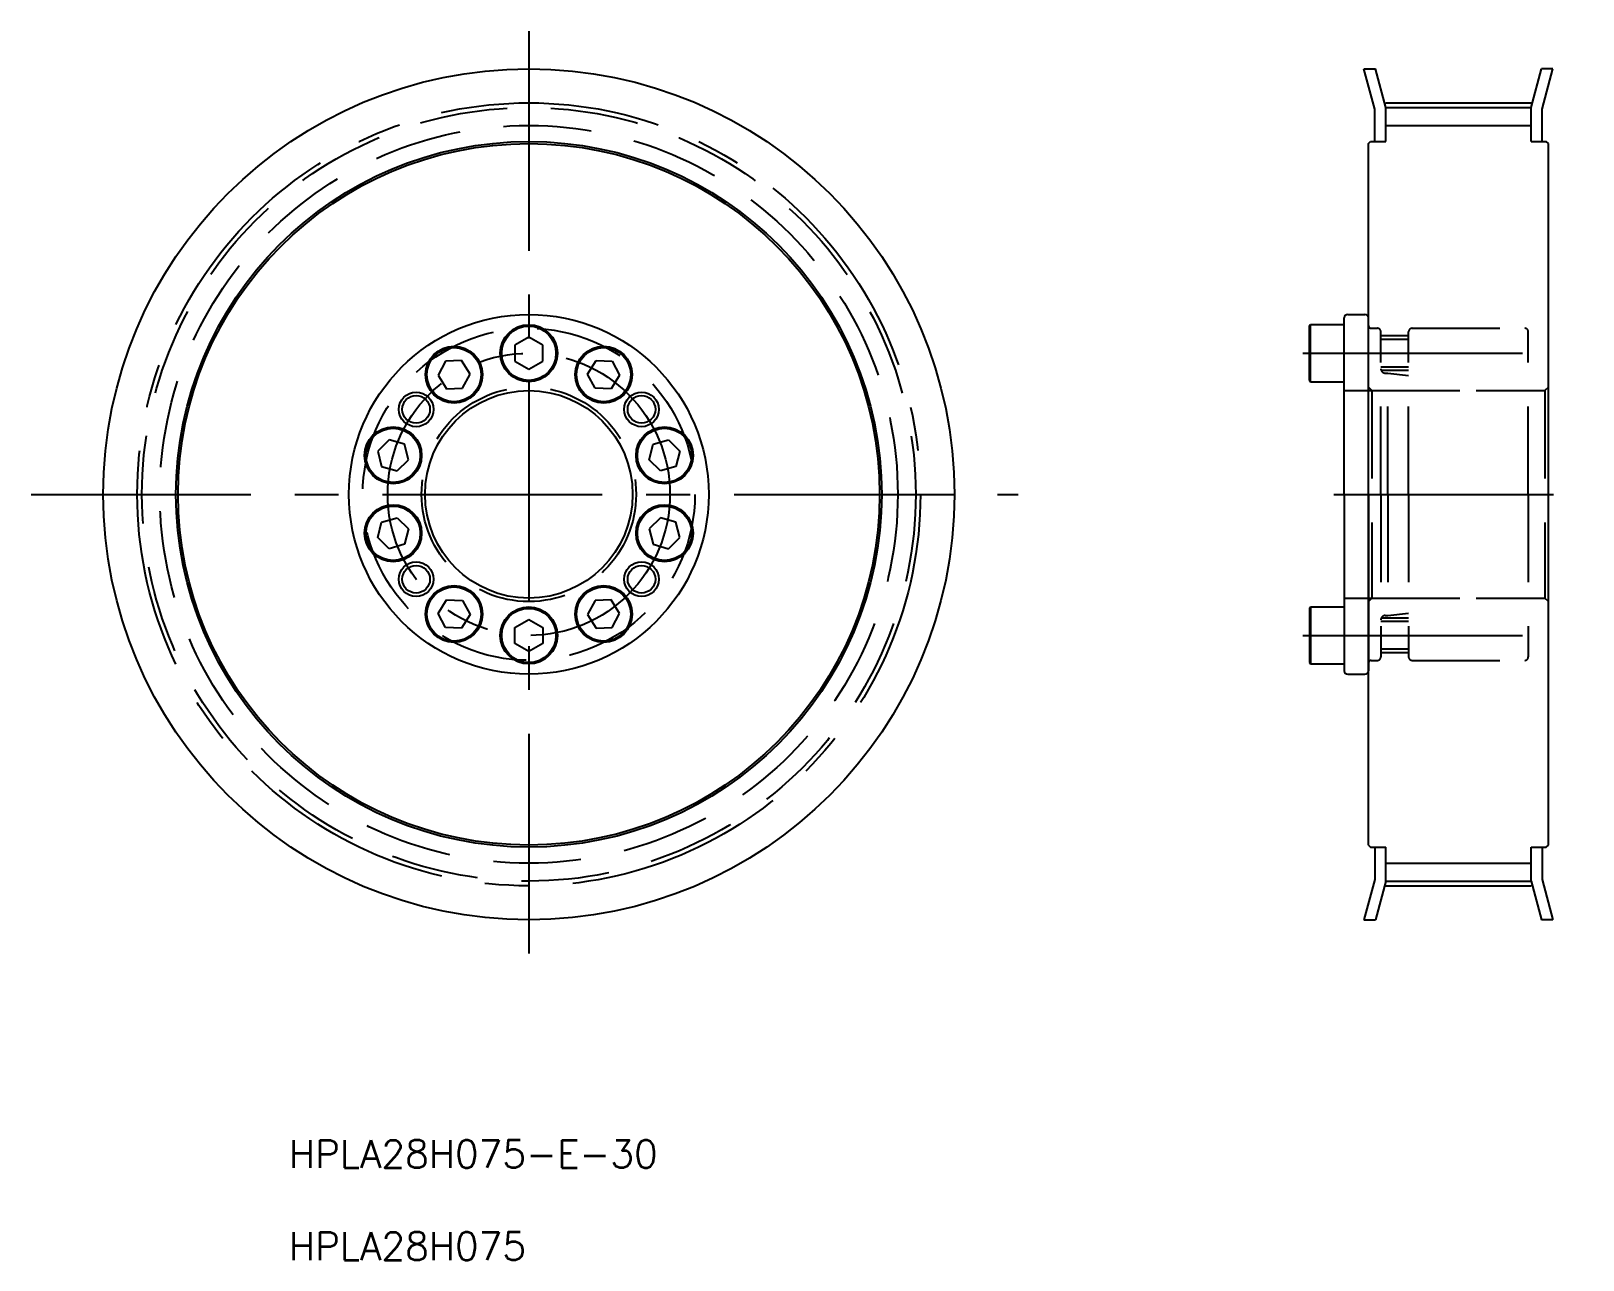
# Model space of a CAD drawing. Extents: x -22 to 202, y -9 to 169.
import ezdxf

# ---------------------------------------------------------------- set-up
doc = ezdxf.new("R2010")
doc.units = 0
doc.linetypes.add('CENTER', pattern=[50.8, 31.75, -6.35, 6.35, -6.35])
doc.linetypes.add('DASHED', pattern=[19.05, 12.7, -6.35])
doc.layers.get('0').update_dxf_attribs({"linetype": 'CONTINUOUS'})
doc.layers.add('CENTER', color=1, linetype='CENTER')
doc.styles.add('MISUMI', font='txt.shx')

# ---------------------------------------------------------------- blocks, each defined once
blk = doc.blocks.new('*U6')
at = {"color": 7, "linetype": 'CONTINUOUS', "style": 'MISUMI'}
for s, p in [('HPLA28H075-E-30', (15.05, 4.8)), ('HPLA28H075', (15.05, -8.54))]:
    blk.add_text(s, height=4, dxfattribs=at).set_placement(p)

msp = doc.modelspace()

# ---------------------------------------------------------------- linework, layer by layer
at = {"color": 7, "linetype": 'CONTINUOUS'}
for p, q in [((170.43, 163.64), (172.08, 163.64)), ((171.98, 157.84), (170.43, 163.64)), ((173.58, 158.05), (172.08, 163.64)), ((194.58, 158.05), (196.08, 163.64)), ((197.74, 163.64), (196.08, 163.64)), ((196.18, 157.84), (197.74, 163.64)), ((171.98, 153.14), (171.98, 157.84)), ((173.58, 158.05), (194.58, 158.05)), ((173.58, 153.14), (173.58, 158.05)), ((194.58, 153.14), (194.58, 158.05)), ((196.18, 153.14), (196.18, 157.84)), ((171.08, 152.84), (171.38, 153.14)), ((171.08, 51.44), (171.08, 152.84)), ((171.38, 153.14), (173.58, 153.14)), ((194.58, 153.14), (196.78, 153.14)), ((197.08, 152.84), (196.78, 153.14)), ((197.08, 51.44), (197.08, 152.84)), ((168.08, 128.14), (170.58, 128.14)), ((162.58, 126.47), (162.7, 126.67)), ((162.58, 118.62), (162.58, 126.47)), ((162.7, 118.42), (162.7, 126.67)), ((162.7, 126.67), (167.58, 126.67)), ((167.58, 102.14), (167.58, 127.64)), ((167.58, 118.42), (167.58, 126.67)), ((171.08, 102.14), (171.08, 127.64)), ((49.73, 124.85), (47.73, 123.7)), ((47.73, 123.7), (47.73, 121.39)), ((51.73, 123.7), (49.73, 124.85)), ((51.73, 121.39), (51.73, 123.7)), ((167.58, 120.04), (167.58, 125.04)), ((37.69, 121.4), (36.61, 119.36)), ((40, 121.48), (37.69, 121.4)), ((41.23, 119.53), (40, 121.48)), ((47.73, 121.39), (49.73, 120.24)), ((49.73, 120.24), (51.73, 121.39)), ((58.23, 119.53), (59.45, 121.48)), ((59.45, 121.48), (61.76, 121.4)), ((61.76, 121.4), (62.85, 119.36)), ((36.61, 119.36), (37.83, 117.41)), ((40.14, 117.49), (41.23, 119.53)), ((59.31, 117.49), (58.23, 119.53)), ((62.85, 119.36), (61.62, 117.41)), ((37.83, 117.41), (40.14, 117.49)), ((61.62, 117.41), (59.31, 117.49)), ((162.58, 118.62), (162.7, 118.42)), ((162.7, 118.42), (167.58, 118.42)), ((167.58, 114.89), (167.58, 114.89)), ((29.56, 110.01), (27.9, 108.4)), ((31.78, 109.37), (29.56, 110.01)), ((67.68, 109.37), (69.9, 110.01)), ((69.9, 110.01), (71.56, 108.4)), ((27.9, 108.4), (28.46, 106.16)), ((32.34, 107.13), (31.78, 109.37)), ((67.12, 107.13), (67.68, 109.37)), ((71.56, 108.4), (71, 106.16)), ((167.58, 108.52), (167.58, 108.52)), ((28.46, 106.16), (30.68, 105.53)), ((30.68, 105.53), (32.34, 107.13)), ((68.78, 105.53), (67.12, 107.13)), ((71, 106.16), (68.78, 105.53)), ((167.58, 102.14), (167.58, 76.64)), ((171.08, 102.14), (171.08, 76.64)), ((28.46, 98.13), (30.68, 98.76)), ((30.68, 98.76), (32.34, 97.16)), ((68.78, 98.76), (67.12, 97.16)), ((71, 98.13), (68.78, 98.76)), ((27.9, 95.88), (28.46, 98.13)), ((32.34, 97.16), (31.78, 94.92)), ((67.12, 97.16), (67.68, 94.92)), ((71.56, 95.88), (71, 98.13)), ((29.56, 94.28), (27.9, 95.88)), ((31.78, 94.92), (29.56, 94.28)), ((67.68, 94.92), (69.9, 94.28)), ((69.9, 94.28), (71.56, 95.88)), ((36.61, 84.92), (37.83, 86.88)), ((37.83, 86.88), (40.14, 86.8)), ((40.14, 86.8), (41.23, 84.76)), ((59.31, 86.8), (58.23, 84.76)), ((61.62, 86.88), (59.31, 86.8)), ((62.85, 84.92), (61.62, 86.88)), ((162.58, 85.67), (162.7, 85.87)), ((162.58, 85.67), (162.58, 77.82)), ((162.7, 85.87), (162.7, 77.62)), ((162.7, 85.87), (167.58, 85.87)), ((167.58, 85.87), (167.58, 77.62)), ((37.69, 82.89), (36.61, 84.92)), ((41.23, 84.76), (40, 82.81)), ((47.73, 82.9), (49.73, 84.05)), ((49.73, 84.05), (51.73, 82.9)), ((58.23, 84.76), (59.45, 82.81)), ((61.76, 82.89), (62.85, 84.92)), ((167.58, 84.24), (167.58, 79.24)), ((40, 82.81), (37.69, 82.89)), ((47.73, 80.59), (47.73, 82.9)), ((51.73, 82.9), (51.73, 80.59)), ((59.45, 82.81), (61.76, 82.89)), ((49.73, 79.44), (47.73, 80.59)), ((51.73, 80.59), (49.73, 79.44)), ((162.58, 77.82), (162.7, 77.62)), ((162.7, 77.62), (167.58, 77.62)), ((168.08, 76.14), (170.58, 76.14)), ((171.08, 51.44), (171.38, 51.14)), ((171.38, 51.14), (173.58, 51.14)), ((171.98, 51.14), (171.98, 46.45)), ((173.58, 46.23), (173.58, 51.14)), ((194.58, 46.23), (194.58, 51.14)), ((194.58, 51.14), (196.78, 51.14)), ((196.18, 51.14), (196.18, 46.45)), ((196.78, 51.14), (197.08, 51.44)), ((171.98, 46.45), (170.43, 40.64)), ((173.58, 46.23), (172.08, 40.64)), ((173.58, 46.23), (194.58, 46.23)), ((194.58, 46.23), (196.08, 40.64)), ((196.18, 46.45), (197.74, 40.64)), ((170.43, 40.64), (172.08, 40.64)), ((197.74, 40.64), (196.08, 40.64))]:
    msp.add_line(p, q, dxfattribs=at)
at = {"color": 3, "linetype": 'CONTINUOUS'}
for p, q in [((173.58, 155.46), (194.58, 155.46)), ((173.58, 48.82), (194.58, 48.82))]:
    msp.add_line(p, q, dxfattribs=at)
at = {"color": 3, "linetype": 'DASHED'}
for p, q in [((171.49, 126.14), (172.38, 126.14)), ((172.88, 102.14), (172.88, 125.64)), ((176.88, 102.14), (176.88, 125.64)), ((177.38, 126.14), (193.68, 126.14)), ((194.18, 102.14), (194.18, 125.64)), ((176.88, 125.04), (172.88, 125.04)), ((176.88, 124.54), (172.88, 124.54)), ((176.88, 120.54), (172.88, 120.54)), ((176.88, 120.04), (172.88, 120.04)), ((173.48, 119.67), (173.88, 119.67)), ((173.88, 102.14), (173.88, 119.67)), ((173.88, 119.67), (176.88, 119.33)), ((167.58, 117.14), (194.18, 117.14)), ((171.08, 117.64), (171.58, 117.14)), ((171.58, 117.14), (196.58, 117.14)), ((171.58, 117.14), (171.58, 87.14)), ((197.08, 117.64), (196.58, 117.14)), ((196.58, 117.14), (196.58, 87.14)), ((172.88, 102.14), (172.88, 78.64)), ((173.88, 102.14), (173.88, 84.62)), ((176.88, 102.14), (176.88, 78.64)), ((194.18, 102.14), (194.18, 78.64)), ((167.58, 87.14), (194.18, 87.14)), ((171.08, 86.64), (171.58, 87.14)), ((171.58, 87.14), (196.58, 87.14)), ((197.08, 86.64), (196.58, 87.14)), ((176.88, 84.24), (172.88, 84.24)), ((176.88, 83.74), (172.88, 83.74)), ((173.48, 84.62), (173.88, 84.62)), ((173.88, 84.62), (176.88, 84.96)), ((176.88, 79.74), (172.88, 79.74)), ((176.88, 79.24), (172.88, 79.24)), ((171.49, 78.14), (172.38, 78.14)), ((177.38, 78.14), (193.68, 78.14))]:
    msp.add_line(p, q, dxfattribs=at)
at = {"color": 7, "linetype": 'CONTINUOUS'}
for centre, radius in [((49.73, 102.14), 61.5), ((49.73, 102.14), 51), ((49.73, 102.14), 50.7), ((49.73, 102.14), 26), ((49.73, 122.54), 4.12), ((49.73, 122.54), 3.92), ((38.92, 119.44), 4.12), ((38.92, 119.44), 3.92), ((60.54, 119.44), 4.12), ((60.54, 119.44), 3.92), ((49.73, 102.14), 15), ((33.44, 114.42), 2), ((66.02, 114.42), 2), ((30.12, 107.77), 4.12), ((30.12, 107.77), 3.92), ((69.34, 107.77), 4.12), ((69.34, 107.77), 3.92), ((30.12, 96.52), 4.12), ((30.12, 96.52), 3.92), ((69.34, 96.52), 4.12), ((69.34, 96.52), 3.92), ((33.44, 89.87), 2), ((66.02, 89.87), 2), ((38.92, 84.84), 4.12), ((38.92, 84.84), 3.92), ((60.54, 84.84), 4.12), ((60.54, 84.84), 3.92), ((49.73, 81.74), 4.12), ((49.73, 81.74), 3.92)]:
    msp.add_circle(centre, radius, dxfattribs=at)
at = {"color": 3, "linetype": 'DASHED'}
for radius in [55.91, 53.32, 24, 15.5]:
    msp.add_circle((49.73, 102.14), radius, dxfattribs=at)
at = {"color": 3}
for centre in [(33.44, 114.42), (66.02, 114.42), (33.44, 89.87), (66.02, 89.87)]:
    msp.add_circle(centre, 2.5, dxfattribs=at)
at = {"color": 7, "linetype": 'CONTINUOUS'}
for centre, start, end in [((168.08, 127.64), 90, 180.0009), ((170.58, 127.64), 0, 90), ((168.08, 76.64), 179.9991, 270), ((170.58, 76.64), 270, 0)]:
    msp.add_arc(centre, 0.5, start, end, dxfattribs=at)
at = {"color": 3, "linetype": 'DASHED'}
for centre, radius, start, end in [((171.49, 126.55), 0.41, 180, 270), ((172.38, 125.64), 0.5, 0, 90), ((177.38, 125.64), 0.5, 90, 180), ((193.68, 125.64), 0.5, 0, 90), ((173.48, 120.27), 0.6, 180, 270), ((173.48, 84.02), 0.6, 90, 180), ((172.38, 78.64), 0.5, 270, 0), ((177.38, 78.64), 0.5, 180, 270), ((193.68, 78.64), 0.5, 270, 0), ((171.49, 77.73), 0.41, 90, 180)]:
    msp.add_arc(centre, radius, start, end, dxfattribs=at)
at = {"layer": 'CENTER', "color": 1, "linetype": 'CENTER'}
for p, q in [((49.73, 169.11), (49.73, 31.87)), ((173.58, 158.74), (194.58, 158.74)), ((161.58, 122.54), (195.18, 122.54)), ((-22.21, 102.14), (120.47, 102.14)), ((166.08, 102.14), (202.08, 102.14)), ((161.58, 81.74), (195.18, 81.74)), ((173.58, 45.55), (194.58, 45.55))]:
    msp.add_line(p, q, dxfattribs=at)
for radius in [56.59, 20.4]:
    msp.add_circle((49.73, 102.14), radius, dxfattribs=at)

# ---------------------------------------------------------------- block references
at = {"color": 7, "linetype": 'CONTINUOUS'}
msp.add_blockref('*U6', (0, 0), dxfattribs=at)

doc.saveas('drawing.dxf')
